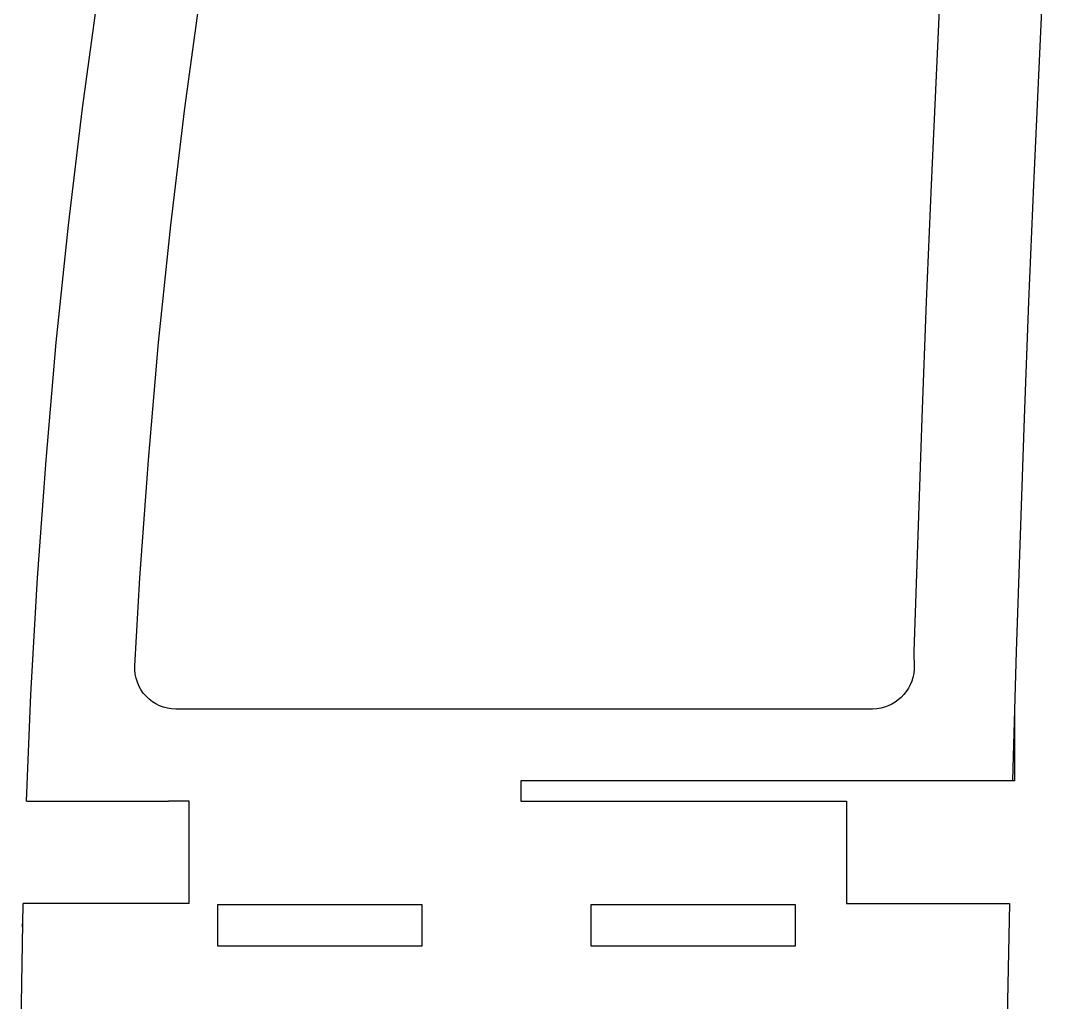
# Model space of a CAD drawing. Header units: inches. Extents: x 284 to 922, y 284 to 722.
# Drawn here: x 560.7 to 611.3, y 562.1 to 610 of the extents above; entities that cross this region are included whole.
import ezdxf

# ---------------------------------------------------------------- set-up
doc = ezdxf.new("R2010")
doc.units = ezdxf.units.IN
doc.header["$MEASUREMENT"] = 0
doc.layers.add('7', color=7, linetype='Continuous')

msp = doc.modelspace()

# ---------------------------------------------------------------- linework, layer by layer
at = {"color": 2}
for p, q in [((609.227, 576.387), (609.227, 572.887)), ((609.227, 572.887), (585.103, 572.887)), ((585.103, 572.887), (585.103, 571.887)), ((560.934, 571.887), (567.885, 571.887))]:
    msp.add_line(p, q, dxfattribs=at)
for p, q in [((568.885, 571.887), (567.885, 571.887)), ((568.885, 566.887), (568.885, 571.887)), ((585.103, 571.887), (601.009, 571.887)), ((601.009, 571.887), (601.009, 566.887)), ((568.885, 566.887), (560.781, 566.887)), ((601.009, 566.887), (608.979, 566.887))]:
    msp.add_line(p, q)
for points in [[(570.278, 566.818), (570.278, 564.818), (580.278, 564.818), (580.278, 566.818)], [(588.511, 566.818), (588.511, 564.818), (598.511, 564.818), (598.511, 566.818)]]:
    msp.add_lwpolyline(points, close=True)
at = {"layer": '7', "color": 2, "linetype": 'Continuous'}
msp.add_lwpolyline([(605.537, 610.552), (605.401, 607.701), (605.147, 602.002), (604.91, 596.301), (604.691, 590.598), (604.489, 584.893), (604.308, 579.197), (604.316, 578.329, -0.394073), (602.284, 576.387), (568.236, 576.387, -0.431028), (566.24, 578.501), (566.485, 582.797), (566.897, 588.55), (567.396, 594.296), (567.987, 600.032), (568.673, 605.755), (569.457, 611.466), (570.346, 617.161), (571.342, 622.84), (571.893, 625.733), (572.475, 628.62), (572.635, 629.377)], format="xyb", dxfattribs=at)
for points in [[(611.261, 624.801), (610.959, 619.101), (610.672, 613.402), (610.401, 607.701), (610.147, 602.002), (609.91, 596.301), (609.691, 590.598), (609.489, 584.893), (609.308, 579.197), (609.144, 573.502), (609.128, 572.887)], [(560.934, 571.887), (561.16, 577.106), (561.485, 582.797), (561.897, 588.55), (562.396, 594.296), (562.987, 600.032), (563.673, 605.755), (564.457, 611.466)], [(560.934, 571.887), (560.934, 571.887)], [(560.934, 571.887), (560.934, 571.887)], [(560.658, 560.026), (560.781, 566.887)], [(608.979, 566.887), (608.872, 562.113)], [(560.747, 565.721), (560.752, 565.887)], [(608.872, 562.113), (608.765, 556.418)]]:
    msp.add_lwpolyline(points, dxfattribs=at)

doc.saveas('drawing.dxf')
